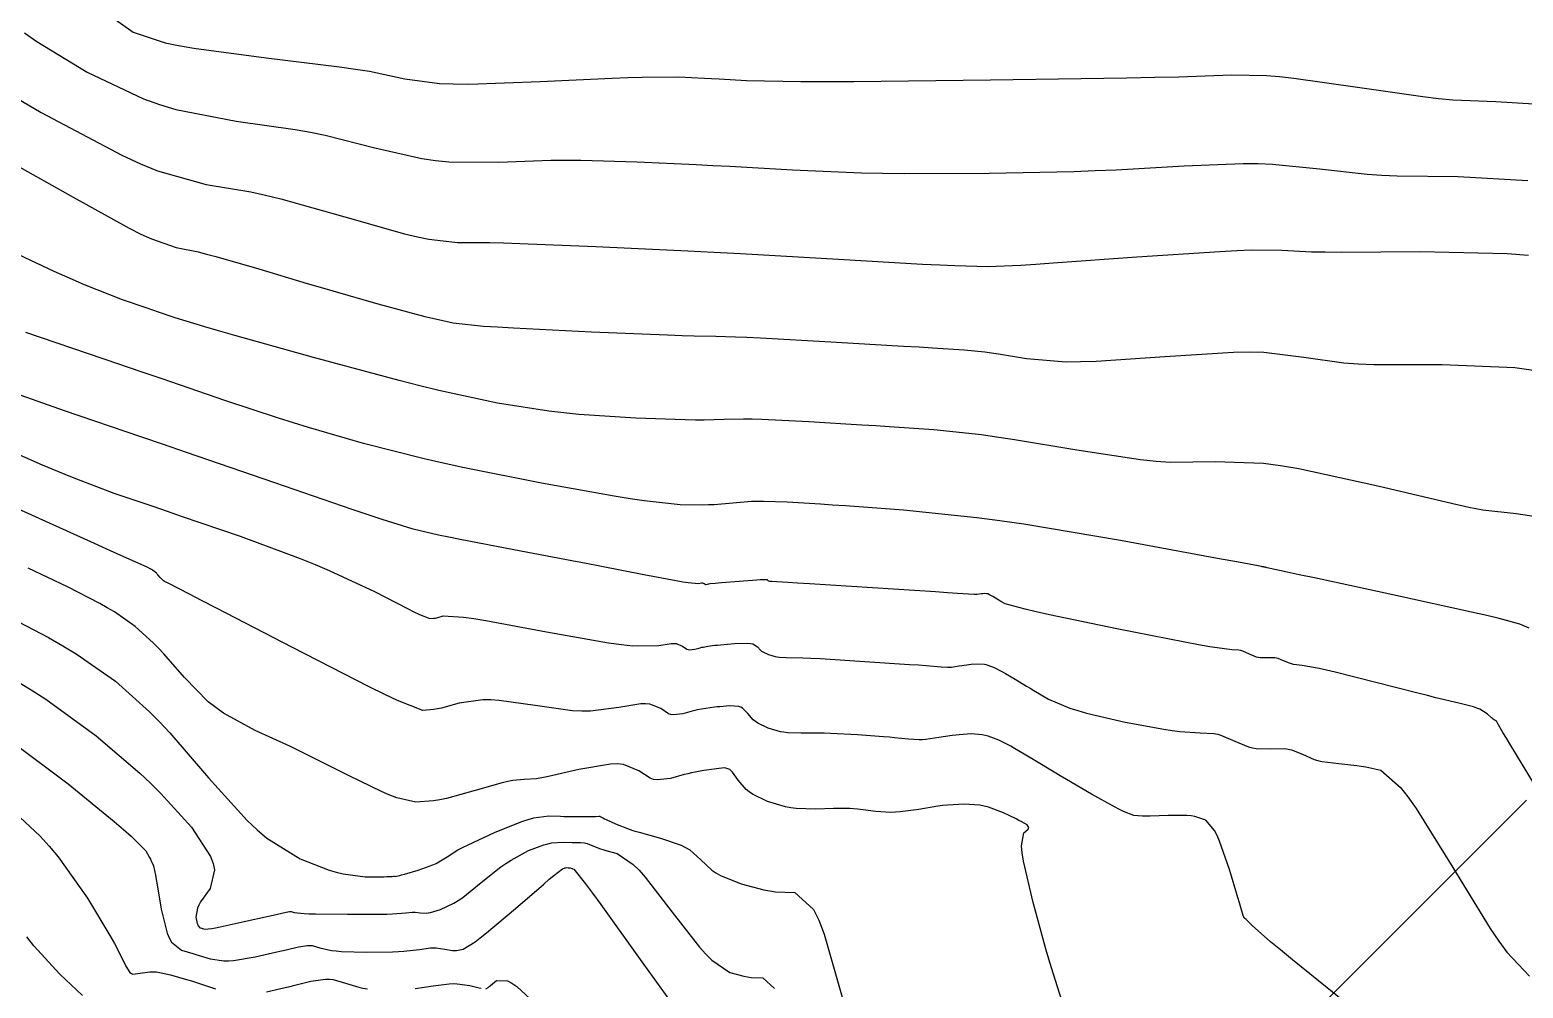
# Model space of a CAD drawing. Header units: metres. Extents: x 837117 to 838477, y 1189012 to 1191015.
# Drawn here: x 837890.8 to 837998.7, y 1190449.4 to 1190518.7 of the extents above; entities that cross this region are included whole.
import ezdxf

# ---------------------------------------------------------------- set-up
doc = ezdxf.new("R2010")
doc.units = ezdxf.units.M
doc.header["$LTSCALE"] = 0.3
doc.layers.add('COTAS 10', color=1, linetype='Continuous')
doc.layers.add('COTAS INT', color=252, linetype='Continuous')
doc.layers.add('DRENAJE', color=5, linetype='Continuous', lineweight=25)

msp = doc.modelspace()

# ---------------------------------------------------------------- linework, layer by layer
at = {"layer": 'COTAS 10'}
for points, elevation in [([(837889.487, 1190509.067), (837893.938, 1190506.567), (837897.969, 1190504.345), (837898.831, 1190503.911), (837899.584, 1190503.556), (837901.387, 1190502.925), (837902.96, 1190502.617), (837903.569, 1190502.465), (837904.251, 1190502.283), (837907.34, 1190501.387), (837910.837, 1190500.34), (837911.777, 1190500.064), (837912.705, 1190499.794), (837915.953, 1190498.87), (837918.715, 1190498.119), (837919.336, 1190497.958), (837919.894, 1190497.817), (837921.39, 1190497.48), (837923.585, 1190497.26), (837924.585, 1190497.193), (837925.754, 1190497.124), (837931.39, 1190496.852), (837936.867, 1190496.627), (837937.936, 1190496.587), (837938.811, 1190496.557), (837940.355, 1190496.53), (837941.799, 1190496.49), (837942.611, 1190496.451), (837943.602, 1190496.401), (837948.667, 1190496.121), (837953.937, 1190495.814), (837955.056, 1190495.748), (837956.028, 1190495.689), (837958.311, 1190495.541), (837959.805, 1190495.384), (837960.279, 1190495.319), (837960.779, 1190495.246), (837962.805, 1190494.903), (837965.675, 1190494.683), (837966.708, 1190494.687), (837967.843, 1190494.718), (837972.805, 1190495.063), (837977.774, 1190495.377), (837978.915, 1190495.388), (837979.953, 1190495.367), (837982.853, 1190495.015), (837985.746, 1190494.591), (837986.78, 1190494.523), (837987.915, 1190494.476), (837992.853, 1190494.489), (837998.106, 1190494.269), (837999.438, 1190494.076)], 1710), ([(837986.414, 1190447.917), (837982.032, 1190451.457), (837981.164, 1190452.167), (837980.447, 1190452.761), (837979.106, 1190453.931), (837978.804, 1190454.26), (837978.742, 1190454.325), (837978.689, 1190454.377), (837978.574, 1190454.467), (837978.525, 1190454.504), (837978.513, 1190454.523), (837978.503, 1190454.545), (837978.472, 1190454.654), (837978.306, 1190455.244), (837978.21, 1190455.569), (837978.093, 1190455.964), (837977.487, 1190457.973), (837976.768, 1190460.023), (837976.579, 1190460.444), (837976.395, 1190460.801), (837975.765, 1190461.558), (837974.984, 1190461.815), (837974.703, 1190461.857), (837974.395, 1190461.886), (837973.052, 1190461.883), (837971.742, 1190461.832), (837971.455, 1190461.829), (837971.201, 1190461.832), (837970.556, 1190461.886), (837969.829, 1190462.176), (837969.522, 1190462.328), (837969.17, 1190462.51), (837967.52, 1190463.429), (837965.704, 1190464.485), (837965.248, 1190464.754), (837964.812, 1190465.013), (837963.407, 1190465.865), (837962.233, 1190466.569), (837961.944, 1190466.735), (837961.67, 1190466.888), (837960.809, 1190467.336), (837960.039, 1190467.626), (837959.823, 1190467.68), (837959.605, 1190467.722), (837958.804, 1190467.78), (837957.955, 1190467.728), (837957.707, 1190467.702), (837957.453, 1190467.67), (837956.485, 1190467.513), (837955.535, 1190467.378), (837955.293, 1190467.362), (837955.059, 1190467.354), (837954.287, 1190467.399), (837953.286, 1190467.509), (837952.908, 1190467.542), (837952.485, 1190467.576), (837950.595, 1190467.708), (837948.647, 1190467.812), (837948.189, 1190467.829), (837947.765, 1190467.839), (837946.528, 1190467.833), (837945.548, 1190467.864), (837945.286, 1190467.898), (837945.03, 1190467.944), (837944.139, 1190468.203), (837943.39, 1190468.567), (837943.223, 1190468.679), (837943.073, 1190468.796), (837942.678, 1190469.259), (837942.304, 1190469.646), (837942.169, 1190469.715), (837942.019, 1190469.767), (837941.363, 1190469.816), (837940.644, 1190469.751), (837940.456, 1190469.731), (837940.272, 1190469.711), (837939.645, 1190469.628), (837939.026, 1190469.514), (837938.846, 1190469.474), (837938.663, 1190469.429), (837937.973, 1190469.234), (837937.296, 1190469.159), (837937.121, 1190469.189), (837936.951, 1190469.241), (837936.384, 1190469.616), (837935.596, 1190469.943), (837935.288, 1190469.965), (837934.94, 1190469.958), (837933.358, 1190469.688), (837931.314, 1190469.429), (837930.676, 1190469.428), (837930.006, 1190469.459), (837927.325, 1190469.828), (837924.724, 1190470.202), (837924.105, 1190470.235), (837923.53, 1190470.238), (837921.819, 1190469.996), (837920.551, 1190469.649), (837920.255, 1190469.586), (837919.983, 1190469.537), (837919.2, 1190469.48), (837917.373, 1190470.198), (837916.443, 1190470.638), (837915.328, 1190471.183), (837909.77, 1190474.021), (837904.28, 1190476.875), (837903.209, 1190477.43), (837902.333, 1190477.883), (837900.788, 1190478.67), (837900.534, 1190478.809), (837900.47, 1190478.854), (837900.41, 1190478.901), (837900.219, 1190479.095), (837900.054, 1190479.286), (837900.011, 1190479.332), (837899.968, 1190479.375), (837899.824, 1190479.506), (837899.657, 1190479.622), (837899.6, 1190479.656), (837899.539, 1190479.691), (837899.281, 1190479.824), (837897.601, 1190480.59), (837896.642, 1190481.024), (837895.47, 1190481.554), (837889.458, 1190484.27)], 1700), ([(837888.99, 1190462.772), (837891.547, 1190460.398), (837892.205, 1190459.669), (837892.842, 1190458.91), (837894.958, 1190455.906), (837896.587, 1190453.205), (837896.916, 1190452.635), (837897.192, 1190452.142), (837897.747, 1190451.006), (837898.033, 1190450.542), (837898.139, 1190450.472), (837898.256, 1190450.428), (837898.777, 1190450.482), (837899.474, 1190450.6), (837899.703, 1190450.596), (837899.947, 1190450.577), (837900.957, 1190450.376), (837902.134, 1190450.036), (837902.484, 1190449.929), (837902.843, 1190449.816), (837904.228, 1190449.362)], 1690), ([(837907.891, 1190449.142), (837909.248, 1190449.453), (837909.602, 1190449.536), (837909.947, 1190449.618), (837911.115, 1190449.903), (837912.17, 1190450.052), (837912.444, 1190450.048), (837912.711, 1190450.025), (837913.607, 1190449.775), (837914.566, 1190449.47), (837914.873, 1190449.412), (837915.197, 1190449.364)], 1690), ([(837918.654, 1190449.388), (837919.936, 1190449.577), (837921.099, 1190449.723), (837921.393, 1190449.733), (837921.674, 1190449.728), (837922.586, 1190449.599), (837923.269, 1190449.428), (837923.406, 1190449.397)], 1690), ([(837923.747, 1190449.352), (837923.914, 1190449.461), (837923.991, 1190449.521), (837924.082, 1190449.595), (837924.52, 1190449.967), (837925.312, 1190449.947), (837925.625, 1190449.773), (837925.979, 1190449.526), (837927.597, 1190448.024)], 1690)]:
    msp.add_lwpolyline(points, dxfattribs=dict(at, elevation=elevation))
at = {"layer": 'COTAS INT'}
for points, elevation in [([(837896.443, 1190519.787), (837898.273, 1190518.494), (837900.57, 1190517.736), (837901.54, 1190517.533), (837902.655, 1190517.333), (837907.887, 1190516.637), (837913.179, 1190515.996), (837914.331, 1190515.83), (837915.347, 1190515.669), (837917.887, 1190515.133), (837920.395, 1190514.796), (837921.392, 1190514.76), (837922.519, 1190514.751), (837927.68, 1190514.925), (837932.872, 1190515.183), (837934.019, 1190515.225), (837935.041, 1190515.255), (837937.68, 1190515.258), (837939.537, 1190515.17), (837940.065, 1190515.142), (837940.599, 1190515.114), (837942.579, 1190514.999), (837946.51, 1190514.931), (837948.275, 1190514.932), (837950.332, 1190514.941), (837960.203, 1190515.045), (837970.043, 1190515.2), (837972.081, 1190515.241), (837973.821, 1190515.282), (837977.624, 1190515.425), (837980.15, 1190515.37), (837981.085, 1190515.286), (837982.122, 1190515.173), (837986.717, 1190514.517), (837991.45, 1190513.841), (837992.575, 1190513.715), (837993.619, 1190513.616), (837996.717, 1190513.477), (837999.47, 1190513.316)], 1716), ([(837890.427, 1190518.44), (837891.319, 1190517.835), (837894.951, 1190515.598), (837899.008, 1190513.672), (837900.168, 1190513.262), (837901.343, 1190512.906), (837905.72, 1190512.067), (837909.98, 1190511.473), (837911.081, 1190511.272), (837912.148, 1190511.056), (837915.72, 1190510.141), (837919.134, 1190509.363), (837920.102, 1190509.233), (837921.078, 1190509.139), (837924.686, 1190509.107), (837928.452, 1190509.238), (837929.528, 1190509.247), (837930.62, 1190509.245), (837934.686, 1190509.139), (837938.938, 1190508.937), (837940.148, 1190508.874), (837941.372, 1190508.809), (837945.907, 1190508.546), (837950.899, 1190508.337), (837952.412, 1190508.304), (837953.98, 1190508.283), (837960.112, 1190508.298), (837966.227, 1190508.435), (837967.784, 1190508.49), (837969.283, 1190508.553), (837974.205, 1190508.841), (837978.467, 1190509.014), (837979.549, 1190509.003), (837980.589, 1190508.968), (837983.992, 1190508.628), (837987.427, 1190508.235), (837988.488, 1190508.165), (837989.596, 1190508.112), (837993.992, 1190508.064), (837999.03, 1190507.77)], 1714), ([(837886.196, 1190515.883), (837891.63, 1190512.703), (837897.446, 1190509.609), (837898.796, 1190508.992), (837900.032, 1190508.48), (837903.554, 1190507.496), (837906.78, 1190506.951), (837907.83, 1190506.715), (837908.949, 1190506.442), (837913.554, 1190505.15), (837917.873, 1190503.931), (837918.811, 1190503.705), (837919.638, 1190503.528), (837921.692, 1190503.288), (837924.031, 1190503.292), (837925.037, 1190503.268), (837926.199, 1190503.234), (837931.692, 1190503.02), (837938.34, 1190502.705), (837940.232, 1190502.606), (837942.145, 1190502.504), (837949.235, 1190502.094), (837955.289, 1190501.742), (837956.548, 1190501.677), (837957.628, 1190501.625), (837960.021, 1190501.552), (837962.411, 1190501.67), (837963.488, 1190501.739), (837964.745, 1190501.823), (837970.786, 1190502.258), (837976.784, 1190502.658), (837978.013, 1190502.721), (837979.056, 1190502.762), (837981.267, 1190502.739), (837983.404, 1190502.628), (837984.401, 1190502.615), (837985.573, 1190502.609), (837991.267, 1190502.651), (837997.538, 1190502.513), (837999.073, 1190502.393)], 1712), ([(837999.953, 1190483.422), (837998.187, 1190483.676), (837995.789, 1190483.963), (837994.78, 1190484.157), (837993.621, 1190484.401), (837988.187, 1190485.698), (837982.486, 1190486.951), (837981.159, 1190487.168), (837979.94, 1190487.328), (837976.448, 1190487.436), (837973.222, 1190487.408), (837972.172, 1190487.482), (837971.054, 1190487.592), (837966.448, 1190488.284), (837961.792, 1190489.071), (837960.642, 1190489.24), (837959.552, 1190489.389), (837956.118, 1190489.749), (837952.885, 1190489.974), (837951.921, 1190490.036), (837950.927, 1190490.099), (837947.092, 1190490.329), (837943.702, 1190490.495), (837942.99, 1190490.518), (837942.376, 1190490.531), (837940.974, 1190490.495), (837939.53, 1190490.45), (837938.89, 1190490.457), (837938.145, 1190490.473), (837934.585, 1190490.599), (837930.471, 1190490.876), (837929.377, 1190490.987), (837928.303, 1190491.113), (837924.585, 1190491.688), (837920.363, 1190492.601), (837918.97, 1190492.939), (837917.481, 1190493.314), (837911.297, 1190494.975), (837905.617, 1190496.574), (837904.446, 1190496.91), (837903.449, 1190497.198), (837901.297, 1190497.853), (837900.096, 1190498.265), (837899.697, 1190498.401), (837899.27, 1190498.546), (837897.491, 1190499.15), (837894.748, 1190500.241), (837893.712, 1190500.694), (837892.558, 1190501.212), (837887.393, 1190503.627)], 1708), ([(837999.14, 1190475.432), (837998.449, 1190475.719), (837996.951, 1190476.127), (837996.061, 1190476.335), (837994.963, 1190476.584), (837989.281, 1190477.83), (837983.611, 1190479.053), (837982.522, 1190479.288), (837981.641, 1190479.478), (837980.196, 1190479.793), (837980.125, 1190479.811), (837980.11, 1190479.814), (837980.096, 1190479.817), (837980.066, 1190479.823), (837980.051, 1190479.825), (837980.048, 1190479.826), (837980.044, 1190479.826), (837980.034, 1190479.831), (837980.024, 1190479.835), (837980.021, 1190479.836), (837979.993, 1190479.836), (837979.989, 1190479.837), (837979.986, 1190479.838), (837979.962, 1190479.848), (837979.958, 1190479.849), (837979.955, 1190479.85), (837979.943, 1190479.85), (837979.876, 1190479.861), (837979.838, 1190479.868), (837979.792, 1190479.877), (837979.557, 1190479.925), (837977.853, 1190480.241), (837976.881, 1190480.42), (837975.692, 1190480.638), (837969.593, 1190481.756), (837962.62, 1190482.93), (837960.88, 1190483.184), (837959.222, 1190483.408), (837953.925, 1190483.958), (837949.741, 1190484.259), (837948.786, 1190484.325), (837947.918, 1190484.385), (837945.517, 1190484.537), (837943.803, 1190484.589), (837943.369, 1190484.585), (837942.952, 1190484.573), (837941.592, 1190484.461), (837940.249, 1190484.343), (837939.843, 1190484.327), (837939.422, 1190484.318), (837937.78, 1190484.346), (837935.188, 1190484.629), (837934.169, 1190484.781), (837933.02, 1190484.965), (837927.78, 1190485.896), (837922.098, 1190487.03), (837920.67, 1190487.343), (837919.305, 1190487.655), (837914.901, 1190488.774), (837910.938, 1190489.93), (837909.851, 1190490.265), (837908.769, 1190490.605), (837904.901, 1190491.888), (837900.361, 1190493.444), (837898.856, 1190493.958), (837897.243, 1190494.507), (837890.523, 1190496.789)], 1706), ([(837999.444, 1190464.25), (837997.807, 1190466.945), (837997.492, 1190467.467), (837997.236, 1190467.891), (837996.81, 1190468.616), (837996.766, 1190468.694), (837996.752, 1190468.711), (837996.736, 1190468.725), (837996.672, 1190468.761), (837996.541, 1190468.847), (837996.483, 1190468.893), (837996.416, 1190468.949), (837996.098, 1190469.232), (837995.555, 1190469.563), (837995.346, 1190469.649), (837995.112, 1190469.732), (837994.057, 1190470.012), (837992.393, 1190470.401), (837991.776, 1190470.553), (837991.09, 1190470.725), (837988.048, 1190471.505), (837985.11, 1190472.244), (837984.491, 1190472.39), (837983.956, 1190472.51), (837982.724, 1190472.728), (837982.103, 1190472.811), (837981.954, 1190472.846), (837981.814, 1190472.885), (837981.391, 1190473.07), (837980.995, 1190473.233), (837980.873, 1190473.259), (837980.745, 1190473.277), (837980.237, 1190473.272), (837979.704, 1190473.278), (837979.561, 1190473.303), (837979.419, 1190473.338), (837978.923, 1190473.548), (837978.433, 1190473.763), (837978.295, 1190473.801), (837978.156, 1190473.831), (837977.646, 1190473.861), (837976.059, 1190474.077), (837975.241, 1190474.223), (837974.258, 1190474.406), (837969.344, 1190475.381), (837964.466, 1190476.399), (837963.507, 1190476.609), (837962.718, 1190476.789), (837961.279, 1190477.181), (837960.97, 1190477.36), (837960.893, 1190477.406), (837960.819, 1190477.45), (837960.58, 1190477.595), (837960.38, 1190477.715), (837960.331, 1190477.743), (837960.284, 1190477.769), (837960.138, 1190477.845), (837960.007, 1190477.895), (837959.97, 1190477.904), (837959.933, 1190477.911), (837959.797, 1190477.921), (837959.652, 1190477.912), (837959.61, 1190477.908), (837959.567, 1190477.902), (837959.402, 1190477.876), (837959.24, 1190477.853), (837959.199, 1190477.85), (837959.159, 1190477.849), (837959.028, 1190477.856), (837957.828, 1190477.941), (837957.114, 1190477.988), (837956.235, 1190478.046), (837951.683, 1190478.34), (837947.139, 1190478.631), (837946.265, 1190478.686), (837945.558, 1190478.73), (837944.392, 1190478.798), (837944.315, 1190478.8), (837944.294, 1190478.803), (837944.274, 1190478.807), (837944.204, 1190478.827), (837944.146, 1190478.855), (837944.133, 1190478.864), (837944.121, 1190478.873), (837944.09, 1190478.91), (837943.765, 1190478.917), (837943.568, 1190478.907), (837943.324, 1190478.893), (837942.058, 1190478.801), (837940.78, 1190478.699), (837940.53, 1190478.678), (837940.324, 1190478.661), (837939.953, 1190478.628), (837939.871, 1190478.613), (837939.823, 1190478.601), (837939.732, 1190478.575), (837939.642, 1190478.565), (837939.619, 1190478.569), (837939.597, 1190478.576), (837939.522, 1190478.626), (837939.417, 1190478.669), (837939.376, 1190478.672), (837939.33, 1190478.671), (837939.121, 1190478.636), (837938.367, 1190478.697), (837937.978, 1190478.757), (837937.51, 1190478.836), (837935.169, 1190479.279), (837931.992, 1190479.898), (837930.997, 1190480.089), (837929.952, 1190480.288), (837925.764, 1190481.078), (837921.904, 1190481.821), (837921.067, 1190481.991), (837920.33, 1190482.145), (837918.505, 1190482.573), (837916.259, 1190483.286), (837915.257, 1190483.62), (837914.09, 1190484.012), (837908.505, 1190485.923), (837902.121, 1190488.117), (837900.452, 1190488.689), (837898.825, 1190489.245), (837893.304, 1190491.124), (837888.579, 1190492.782)], 1704), ([(837886.875, 1190489.354), (837891.684, 1190487.237), (837892.812, 1190486.761), (837893.853, 1190486.334), (837896.875, 1190485.191), (837899.762, 1190484.207), (837900.717, 1190483.88), (837901.739, 1190483.53), (837905.993, 1190482.066), (837910.337, 1190480.468), (837911.416, 1190480.033), (837912.441, 1190479.601), (837915.698, 1190478.067), (837918.081, 1190476.847), (837918.556, 1190476.613), (837918.95, 1190476.424), (837919.705, 1190476.117), (837919.994, 1190476.138), (837920.094, 1190476.156), (837920.203, 1190476.18), (837920.671, 1190476.308), (837922.135, 1190476.232), (837922.871, 1190476.127), (837923.751, 1190475.986), (837928.127, 1190475.172), (837932.603, 1190474.376), (837933.547, 1190474.247), (837934.362, 1190474.158), (837936.239, 1190474.162), (837937.135, 1190474.315), (837937.332, 1190474.319), (837937.507, 1190474.306), (837937.953, 1190474.121), (837938.274, 1190473.909), (837938.37, 1190473.879), (837938.469, 1190473.862), (837938.852, 1190473.905), (837939.243, 1190474.015), (837939.347, 1190474.04), (837939.448, 1190474.063), (837939.799, 1190474.128), (837940.298, 1190474.186), (837940.493, 1190474.205), (837940.712, 1190474.225), (837941.71, 1190474.308), (837942.672, 1190474.33), (837942.868, 1190474.311), (837943.035, 1190474.281), (837943.384, 1190474.084), (837943.597, 1190473.835), (837943.678, 1190473.772), (837943.768, 1190473.711), (837944.172, 1190473.515), (837944.652, 1190473.375), (837944.79, 1190473.351), (837944.931, 1190473.332), (837945.46, 1190473.315), (837946.661, 1190473.285), (837947.227, 1190473.257), (837947.893, 1190473.221), (837951.139, 1190473.024), (837954.36, 1190472.811), (837955.011, 1190472.765), (837955.557, 1190472.725), (837956.658, 1190472.627), (837957.109, 1190472.601), (837957.246, 1190472.606), (837957.388, 1190472.616), (837957.943, 1190472.694), (837958.51, 1190472.786), (837958.658, 1190472.805), (837958.804, 1190472.82), (837959.3, 1190472.85), (837959.769, 1190472.817), (837959.896, 1190472.792), (837960.023, 1190472.76), (837960.474, 1190472.591), (837960.977, 1190472.329), (837961.137, 1190472.239), (837961.307, 1190472.142), (837961.993, 1190471.73), (837962.816, 1190471.232), (837963.071, 1190471.08), (837963.337, 1190470.923), (837964.4, 1190470.305), (837965.944, 1190469.65), (837966.515, 1190469.468), (837967.147, 1190469.287), (837969.95, 1190468.633), (837972.73, 1190468.119), (837973.348, 1190468.026), (837973.9, 1190467.954), (837975.349, 1190467.872), (837976.357, 1190467.812), (837976.631, 1190467.754), (837976.904, 1190467.678), (837977.873, 1190467.253), (837978.853, 1190466.839), (837979.132, 1190466.77), (837979.415, 1190466.721), (837980.467, 1190466.708), (837981.471, 1190466.718), (837981.724, 1190466.683), (837981.966, 1190466.632), (837982.748, 1190466.309), (837983.585, 1190465.944), (837983.86, 1190465.866), (837984.155, 1190465.798), (837985.381, 1190465.633), (837986.668, 1190465.5), (837987.001, 1190465.452), (837987.325, 1190465.399), (837988.414, 1190465.165), (837989.834, 1190463.922), (837990.367, 1190463.233), (837990.96, 1190462.394), (837993.606, 1190458.117), (837996.306, 1190453.717), (837996.932, 1190452.8), (837997.507, 1190452.014), (837999.143, 1190450.264)], 1702), ([(837965.654, 1190447.606), (837964.757, 1190450.417), (837964.502, 1190451.269), (837964.244, 1190452.151), (837963.288, 1190455.601), (837962.592, 1190458.598), (837962.498, 1190459.195), (837962.446, 1190459.69), (837962.616, 1190460.638), (837962.925, 1190460.903), (837962.962, 1190460.967), (837962.977, 1190461.027), (837962.853, 1190461.214), (837962.432, 1190461.446), (837962.259, 1190461.535), (837962.061, 1190461.634), (837961.145, 1190462.081), (837960.056, 1190462.491), (837959.749, 1190462.568), (837959.441, 1190462.628), (837958.308, 1190462.709), (837957.107, 1190462.636), (837956.755, 1190462.599), (837956.395, 1190462.554), (837955.026, 1190462.331), (837953.683, 1190462.141), (837953.34, 1190462.117), (837953.009, 1190462.106), (837951.916, 1190462.17), (837951.015, 1190462.292), (837950.804, 1190462.318), (837950.611, 1190462.341), (837950.051, 1190462.392), (837949.402, 1190462.403), (837949.151, 1190462.4), (837948.869, 1190462.394), (837947.596, 1190462.35), (837946.164, 1190462.395), (837945.783, 1190462.446), (837945.407, 1190462.513), (837944.106, 1190462.891), (837943.012, 1190463.422), (837942.768, 1190463.586), (837942.55, 1190463.757), (837941.972, 1190464.434), (837941.574, 1190465.011), (837941.469, 1190465.118), (837941.367, 1190465.203), (837941.015, 1190465.324), (837940.576, 1190465.278), (837940.419, 1190465.258), (837940.246, 1190465.235), (837939.491, 1190465.129), (837938.603, 1190464.965), (837938.345, 1190464.907), (837938.083, 1190464.843), (837937.094, 1190464.564), (837936.123, 1190464.455), (837935.872, 1190464.498), (837935.629, 1190464.574), (837934.815, 1190465.11), (837933.686, 1190465.579), (837933.244, 1190465.612), (837932.745, 1190465.602), (837930.476, 1190465.215), (837928.266, 1190464.7), (837927.805, 1190464.609), (837927.409, 1190464.542), (837926.522, 1190464.485), (837925.697, 1190464.418), (837925.339, 1190464.343), (837924.926, 1190464.244), (837922.967, 1190463.684), (837920.898, 1190463.118), (837920.416, 1190463.015), (837919.972, 1190462.935), (837918.696, 1190462.843), (837917.327, 1190463.175), (837916.825, 1190463.364), (837916.27, 1190463.595), (837913.823, 1190464.777), (837911.091, 1190466.161), (837910.356, 1190466.52), (837909.632, 1190466.867), (837907.094, 1190468.032), (837904.802, 1190469.283), (837904.232, 1190469.685), (837903.69, 1190470.111), (837901.967, 1190471.851), (837900.485, 1190473.573), (837900.095, 1190473.988), (837899.714, 1190474.376), (837898.413, 1190475.551), (837896.909, 1190476.598), (837896.4, 1190476.904), (837895.85, 1190477.218), (837893.533, 1190478.413), (837890.673, 1190479.767)], 1698), ([(837887.784, 1190477.003), (837892.162, 1190474.746), (837893.199, 1190474.152), (837894.161, 1190473.573), (837897.003, 1190471.596), (837899.46, 1190469.376), (837900.18, 1190468.644), (837900.916, 1190467.861), (837903.716, 1190464.608), (837906.499, 1190461.529), (837907.226, 1190460.856), (837907.933, 1190460.259), (837910.325, 1190458.752), (837912.424, 1190457.945), (837912.947, 1190457.791), (837913.443, 1190457.666), (837915.024, 1190457.464), (837916.183, 1190457.463), (837916.413, 1190457.465), (837916.605, 1190457.467), (837916.971, 1190457.483), (837917.076, 1190457.496), (837917.102, 1190457.497), (837917.127, 1190457.496), (837917.209, 1190457.485), (837917.506, 1190457.543), (837917.667, 1190457.588), (837917.862, 1190457.644), (837918.852, 1190457.946), (837919.911, 1190458.325), (837920.15, 1190458.429), (837920.365, 1190458.533), (837920.944, 1190458.905), (837921.729, 1190459.398), (837922.074, 1190459.578), (837922.473, 1190459.777), (837924.377, 1190460.653), (837926.356, 1190461.448), (837926.802, 1190461.595), (837927.206, 1190461.711), (837928.297, 1190461.869), (837929.139, 1190461.831), (837929.385, 1190461.824), (837929.636, 1190461.818), (837930.588, 1190461.81), (837931.392, 1190461.813), (837931.55, 1190461.815), (837931.679, 1190461.817), (837931.913, 1190461.827), (837931.96, 1190461.831), (837931.972, 1190461.83), (837931.983, 1190461.827), (837932.017, 1190461.805), (837932.204, 1190461.707), (837932.311, 1190461.655), (837932.441, 1190461.594), (837933.112, 1190461.284), (837934.113, 1190460.895), (837934.452, 1190460.784), (837934.817, 1190460.671), (837936.359, 1190460.25), (837937.851, 1190459.746), (837938.184, 1190459.581), (837938.483, 1190459.406), (837939.275, 1190458.68), (837940.069, 1190457.93), (837940.368, 1190457.739), (837940.702, 1190457.554), (837942.197, 1190456.949), (837943.838, 1190456.513), (837944.264, 1190456.436), (837944.677, 1190456.378), (837946.069, 1190456.326), (837947.421, 1190455.105), (837947.81, 1190454.311), (837948.205, 1190453.318), (837949.684, 1190448.083)], 1696), ([(837889.79, 1190471.639), (837890.889, 1190470.972), (837891.959, 1190470.286), (837895.592, 1190467.641), (837898.748, 1190464.941), (837899.517, 1190464.221), (837900.24, 1190463.512), (837902.474, 1190461.048), (837903.86, 1190458.917), (837904.049, 1190458.418), (837904.152, 1190457.957), (837903.823, 1190456.621), (837903.131, 1190455.644), (837903.006, 1190455.409), (837902.911, 1190455.191), (837902.808, 1190454.531), (837902.905, 1190454.076), (837902.935, 1190453.986), (837902.966, 1190453.911), (837903.092, 1190453.773), (837903.225, 1190453.734), (837903.262, 1190453.723), (837903.298, 1190453.712), (837903.428, 1190453.67), (837903.945, 1190453.728), (837904.225, 1190453.78), (837904.565, 1190453.847), (837906.288, 1190454.219), (837908.036, 1190454.613), (837908.393, 1190454.694), (837908.693, 1190454.763), (837909.317, 1190454.908), (837909.567, 1190454.944), (837909.632, 1190454.943), (837909.695, 1190454.937), (837909.907, 1190454.878), (837910.618, 1190454.804), (837910.995, 1190454.788), (837911.451, 1190454.775), (837913.748, 1190454.746), (837916.103, 1190454.754), (837916.594, 1190454.763), (837917.016, 1190454.775), (837917.96, 1190454.847), (837918.417, 1190454.905), (837918.532, 1190454.909), (837918.643, 1190454.907), (837919.001, 1190454.856), (837919.427, 1190454.838), (837919.58, 1190454.858), (837919.749, 1190454.887), (837920.484, 1190455.081), (837921.442, 1190455.541), (837921.75, 1190455.739), (837922.078, 1190455.966), (837923.417, 1190457.039), (837924.83, 1190458.166), (837925.203, 1190458.427), (837925.57, 1190458.666), (837926.83, 1190459.345), (837927.951, 1190459.766), (837928.23, 1190459.843), (837928.495, 1190459.902), (837929.338, 1190459.971), (837929.989, 1190459.939), (837930.134, 1190459.935), (837930.262, 1190459.932), (837930.595, 1190459.938), (837930.87, 1190459.912), (837930.963, 1190459.889), (837931.062, 1190459.859), (837931.478, 1190459.693), (837932.028, 1190459.478), (837932.212, 1190459.418), (837932.41, 1190459.356), (837933.239, 1190459.129), (837934.406, 1190458.341), (837934.817, 1190457.926), (837935.266, 1190457.426), (837937.205, 1190454.909), (837939.175, 1190452.37), (837939.643, 1190451.855), (837940.077, 1190451.422), (837941.367, 1190450.541), (837942.387, 1190450.27), (837942.652, 1190450.222), (837942.909, 1190450.186), (837943.774, 1190450.153), (837944.615, 1190449.394)], 1694), ([(837889.648, 1190467.125), (837893.565, 1190464.182), (837896.904, 1190461.446), (837897.568, 1190460.878), (837898.121, 1190460.394), (837899.177, 1190459.332), (837899.458, 1190458.847), (837899.521, 1190458.725), (837899.577, 1190458.61), (837899.729, 1190458.242), (837899.882, 1190457.563), (837899.94, 1190457.252), (837900.004, 1190456.887), (837900.291, 1190455.126), (837900.719, 1190453.386), (837900.871, 1190453.034), (837901.038, 1190452.739), (837901.766, 1190452.145), (837902.584, 1190451.911), (837902.808, 1190451.844), (837903.031, 1190451.775), (837903.828, 1190451.516), (837904.809, 1190451.379), (837905.148, 1190451.387), (837905.516, 1190451.415), (837907.089, 1190451.681), (837908.642, 1190452.033), (837908.997, 1190452.115), (837909.32, 1190452.19), (837910.216, 1190452.406), (837910.869, 1190452.498), (837911.038, 1190452.496), (837911.203, 1190452.481), (837911.757, 1190452.327), (837912.592, 1190452.137), (837912.934, 1190452.1), (837913.324, 1190452.069), (837915.132, 1190452.015), (837917.007, 1190452.039), (837917.44, 1190452.058), (837917.835, 1190452.082), (837918.948, 1190452.212), (837919.758, 1190452.314), (837919.963, 1190452.321), (837920.158, 1190452.318), (837920.793, 1190452.227), (837921.348, 1190452.133), (837921.493, 1190452.128), (837921.635, 1190452.131), (837922.116, 1190452.217), (837922.973, 1190452.757), (837923.351, 1190453.048), (837923.791, 1190453.399), (837925.89, 1190455.174), (837927.93, 1190456.934), (837928.333, 1190457.276), (837928.666, 1190457.555), (837929.282, 1190458.036), (837929.428, 1190458.091), (837929.465, 1190458.101), (837929.499, 1190458.109), (837929.609, 1190458.118), (837929.694, 1190458.114), (837929.713, 1190458.113), (837929.73, 1190458.113), (837929.773, 1190458.114), (837929.809, 1190458.11), (837929.821, 1190458.107), (837929.834, 1190458.103), (837929.96, 1190458.054), (837929.984, 1190458.046), (837930.01, 1190458.038), (837930.118, 1190458.008), (837930.96, 1190456.936), (837931.449, 1190456.271), (837932.048, 1190455.447), (837935.135, 1190451.138), (837938.281, 1190446.809)], 1692), ([(837894.611, 1190448.872), (837892.962, 1190450.41), (837891.091, 1190452.479), (837890.585, 1190453.116)], 1688)]:
    msp.add_lwpolyline(points, dxfattribs=dict(at, elevation=elevation))
at = {"layer": 'DRENAJE'}
msp.add_polyline3d([(837998.947, 1190462.996, 0), (837997.947, 1190461.997, 0), (837996.948, 1190460.997, 0), (837995.948, 1190459.997, 0), (837994.948, 1190458.998, 0), (837993.949, 1190457.998, 0), (837992.949, 1190456.998, 0), (837991.949, 1190455.999, 0), (837990.95, 1190454.999, 0), (837988.95, 1190453, 0), (837987.951, 1190452, 0), (837986.951, 1190451, 0), (837985.951, 1190450.001, 0), (837984.952, 1190449.001, 0), (837983.952, 1190448.001, 0), (837982.952, 1190447.002, 0), (837981.953, 1190446.002, 0), (837980.953, 1190445.002, 0), (837979.953, 1190444.003, 0), (837978.954, 1190443.003, 0), (837977.954, 1190442.003, 0), (837976.954, 1190441.004, 0)], dxfattribs=at)

doc.saveas('drawing.dxf')
